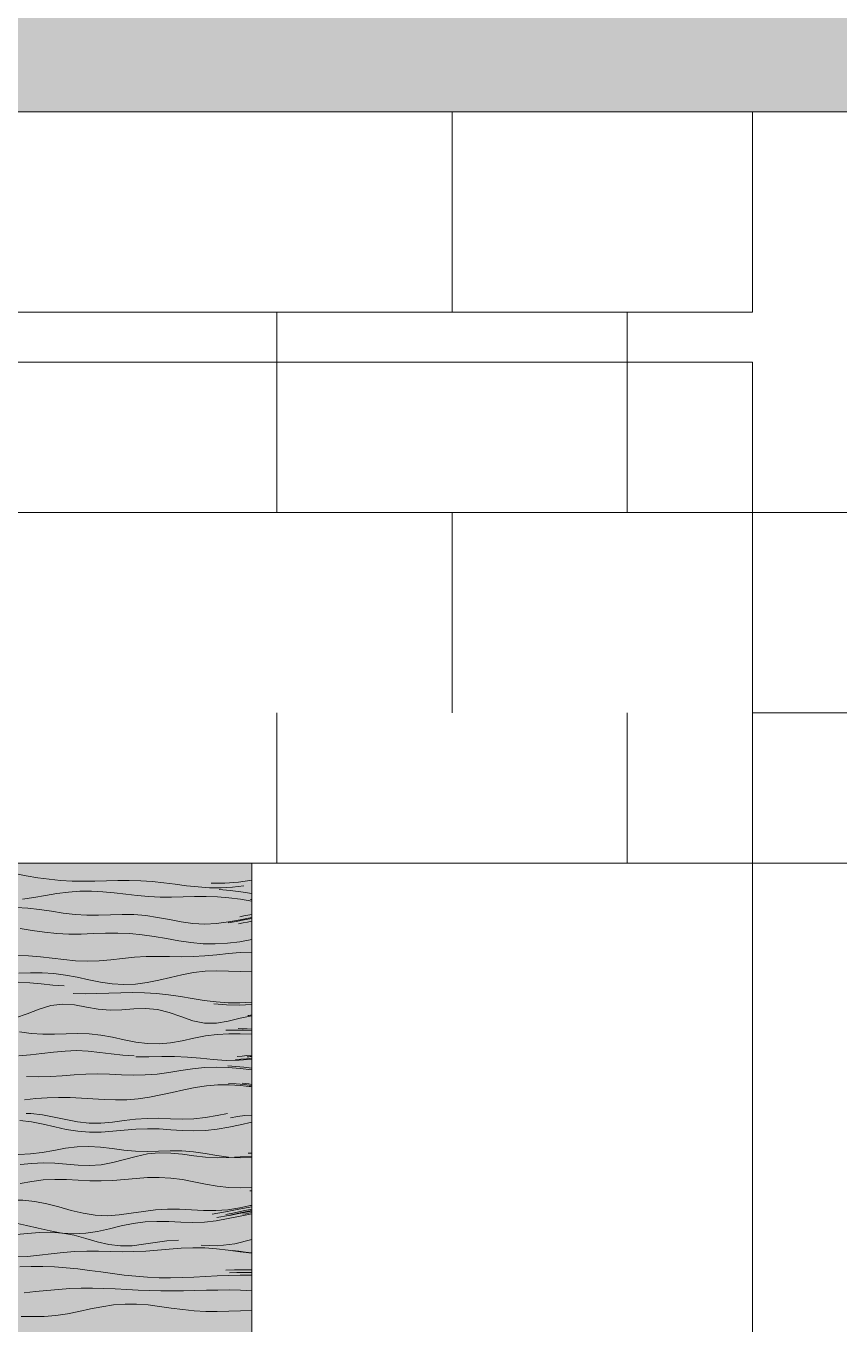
# Model space of a CAD drawing. Header units: metres. Extents: x 0 to 46.1, y -33.1 to 1.9.
# Drawn here: x 18.549 to 20.173, y -26.42 to -23.828 of the extents above; entities that cross this region are included whole.
import ezdxf

# ---------------------------------------------------------------- set-up
doc = ezdxf.new("R2010")
doc.units = ezdxf.units.M
doc.header["$LTSCALE"] = 0.02
doc.layers.add('AB_EXT_BANDES', color=8, linetype='Continuous', lineweight=9)
doc.layers.add('CONTEXT', color=7, linetype='Continuous', lineweight=13, true_color=0x787878)
doc.layers.add('SEEN', color=7, linetype='Continuous', lineweight=20, true_color=0x000000)
doc.layers.add('FILL_(240, 240, 240)', color=7, linetype='Continuous', true_color=0xf0f0f0)
doc.layers.add('FILL_restaurant', color=7, linetype='Continuous', true_color=0xf5ded7)

msp = doc.modelspace()

# ---------------------------------------------------------------- hatches: boundary and pattern name
at = {"layer": 'FILL_(240, 240, 240)'}
msp.add_hatch(color=256, dxfattribs=at).paths.add_polyline_path([(19, -28), (19, -25.5), (9, -25.5), (9, -28), (19, -28)])
at = {"layer": 'FILL_restaurant'}
msp.add_hatch(color=256, dxfattribs=at).paths.add_polyline_path([(22, -24), (22, -17), (8, -17), (8, -24), (22, -24)])

# ---------------------------------------------------------------- linework, layer by layer
at = {"layer": 'AB_EXT_BANDES', "lineweight": 9, "true_color": 0x606060, "transparency": 33554597}
for points in [[(18, -24), (20, -24)], [(19.4, -24.4), (19.4, -24)], [(20, -24.4), (20, -24)], [(20, -24.4), (20, -24)], [(18, -24.4), (20, -24.4)], [(19.05, -24.8), (19.05, -24.4)], [(19.75, -24.8), (19.75, -24.4)], [(18, -24.8), (20, -24.8)], [(19.4, -25.2), (19.4, -24.8)], [(20, -25.2), (20, -24.8)], [(20, -24.8), (22, -24.8)], [(20, -25.2), (20, -24.8)], [(19.05, -25.5), (19.05, -25.2)], [(19.75, -25.5), (19.75, -25.2)], [(20, -25.2), (22, -25.2)]]:
    msp.add_lwpolyline(points, dxfattribs=at)
at = {"layer": 'CONTEXT'}
for points in [[(8, -24), (22, -24), (23.8, -24), (23.8, -25.5), (19, -25.5), (9, -25.5), (8, -25.5), (8, -24)], [(20, -24.5), (20, -28.6061), (17.977, -29), (8, -29), (8, -24.5), (20, -24.5)], [(9, -28), (19, -28), (19, -25.5), (9, -25.5), (9, -28)]]:
    msp.add_lwpolyline(points, close=True, dxfattribs=at)
at = {"layer": 'CONTEXT', "lineweight": 9, "transparency": 33554470}
for points in [[(18.5262, -25.521), (18.5491, -25.5251), (18.572, -25.529), (18.5949, -25.5323), (18.6178, -25.5347), (18.6407, -25.536), (18.6636, -25.5363), (18.6865, -25.5359), (18.7094, -25.5351), (18.7322, -25.5345), (18.7551, -25.5344), (18.778, -25.5351), (18.8009, -25.5367), (18.8238, -25.5392), (18.8467, -25.5421), (18.8696, -25.5451), (18.8925, -25.5475), (18.9154, -25.549), (18.9383, -25.5492), (18.9612, -25.5479), (18.9841, -25.5452)], [(18.5417, -25.5716), (18.5646, -25.5684), (18.5875, -25.5645), (18.6104, -25.5607), (18.6333, -25.5577), (18.6563, -25.556), (18.6792, -25.5558), (18.7021, -25.557), (18.725, -25.5594), (18.7479, -25.5622), (18.7708, -25.5648), (18.7938, -25.5668), (18.8167, -25.5678), (18.8396, -25.5679), (18.8625, -25.5674), (18.8854, -25.5668), (18.9083, -25.5666), (18.9313, -25.5674), (18.9542, -25.5693), (18.9771, -25.5722), (19, -25.5756)], [(18.9188, -25.5401), (18.9459, -25.5399), (18.9729, -25.5377), (19, -25.5337)], [(18.9346, -25.5528), (18.9564, -25.5548), (18.9782, -25.5575), (19, -25.5608)], [(18.9973, -25.5726), (18.9982, -25.5728), (18.9991, -25.5729), (19, -25.573)], [(18.4817, -25.5939), (18.5052, -25.5903), (18.5288, -25.5888), (18.5524, -25.5896), (18.5759, -25.5923), (18.5995, -25.5961), (18.623, -25.5997), (18.6466, -25.6025), (18.6702, -25.6037), (18.6937, -25.6037), (18.7173, -25.6029), (18.7408, -25.6023), (18.7644, -25.6027), (18.788, -25.6047), (18.8115, -25.6083), (18.8351, -25.6128), (18.8586, -25.6172), (18.8822, -25.6205), (18.9058, -25.6217), (18.9293, -25.6206), (18.9529, -25.6174), (18.9764, -25.6131), (19, -25.6086)], [(18.9759, -25.6071), (18.9839, -25.6055), (18.992, -25.6039), (19, -25.6025)], [(18.5369, -25.6305), (18.5613, -25.6345), (18.5856, -25.638), (18.61, -25.6404), (18.6344, -25.6415), (18.6588, -25.6415), (18.6831, -25.6408), (18.7075, -25.64), (18.7319, -25.6398), (18.7563, -25.6408), (18.7806, -25.643), (18.805, -25.6464), (18.8294, -25.6506), (18.8538, -25.655), (18.8781, -25.6586), (18.9025, -25.6609), (18.9269, -25.6614), (18.9513, -25.66), (18.9756, -25.6568), (19, -25.6525)], [(18.9526, -25.6191), (18.9684, -25.6163), (18.9842, -25.6132), (19, -25.6102)], [(18.9735, -25.621), (18.9823, -25.6193), (18.9912, -25.6176), (19, -25.6159)], [(18.5304, -25.6843), (18.5539, -25.685), (18.5774, -25.6869), (18.6008, -25.6897), (18.6243, -25.6927), (18.6478, -25.6949), (18.6713, -25.6957), (18.6948, -25.6949), (18.7182, -25.6928), (18.7417, -25.6901), (18.7652, -25.6878), (18.7887, -25.6865), (18.8122, -25.6863), (18.8356, -25.6867), (18.8591, -25.687), (18.8826, -25.6866), (18.9061, -25.6852), (18.9296, -25.6828), (18.953, -25.6802), (18.9765, -25.6783), (19, -25.6778)], [(18.5345, -25.7199), (18.5578, -25.719), (18.581, -25.719), (18.6043, -25.7204), (18.6276, -25.7234), (18.6509, -25.7277), (18.6741, -25.7327), (18.6974, -25.7374), (18.7207, -25.7409), (18.744, -25.7424), (18.7672, -25.7416), (18.7905, -25.7385), (18.8138, -25.7338), (18.8371, -25.7283), (18.8603, -25.7229), (18.8836, -25.7186), (18.9069, -25.716), (18.9302, -25.715), (18.9534, -25.7154), (18.9767, -25.7164), (19, -25.7173)], [(18.5332, -25.7376), (18.5562, -25.7392), (18.5791, -25.7413), (18.6021, -25.7435), (18.6251, -25.7453)], [(18.6427, -25.7603), (18.6666, -25.7608), (18.6904, -25.7605), (18.7142, -25.7597), (18.738, -25.7589), (18.7618, -25.7585), (18.7856, -25.759), (18.8095, -25.7605), (18.8333, -25.7631), (18.8571, -25.7666), (18.8809, -25.7704), (18.9047, -25.7741), (18.9285, -25.777), (18.9524, -25.7787), (18.9762, -25.779), (19, -25.7779)], [(18.5277, -25.8088), (18.5513, -25.8008), (18.5749, -25.7917), (18.5985, -25.7845), (18.6221, -25.7816), (18.6458, -25.783), (18.6694, -25.7873), (18.693, -25.7916), (18.7166, -25.7937), (18.7402, -25.7931), (18.7638, -25.7911), (18.7875, -25.79), (18.8111, -25.7921), (18.8347, -25.798), (18.8583, -25.8065), (18.8819, -25.8146), (18.9055, -25.8196), (18.9292, -25.8198), (18.9528, -25.8158), (18.9764, -25.8098), (19, -25.8047)], [(18.9239, -25.781), (18.9493, -25.783), (18.9746, -25.7835), (19, -25.7824)], [(18.9918, -25.8044), (18.9945, -25.8039), (18.9973, -25.8034), (19, -25.8029)], [(18.5359, -25.8371), (18.5591, -25.8403), (18.5823, -25.8418), (18.6055, -25.8418), (18.6287, -25.8409), (18.6519, -25.8402), (18.6751, -25.8409), (18.6983, -25.8434), (18.7215, -25.8476), (18.7447, -25.8526), (18.7679, -25.8573), (18.7912, -25.8604), (18.8144, -25.8609), (18.8376, -25.8588), (18.8608, -25.8547), (18.884, -25.8496), (18.9072, -25.845), (18.9304, -25.8419), (18.9536, -25.8406), (18.9768, -25.8408), (19, -25.8418)], [(18.948, -25.8334), (18.9653, -25.8332), (18.9827, -25.8337), (19, -25.8344)], [(18.9723, -25.8304), (18.9815, -25.8307), (18.9908, -25.831), (19, -25.8314)], [(18.5345, -25.8845), (18.5576, -25.8828), (18.5806, -25.8801), (18.6037, -25.8772), (18.6268, -25.8751), (18.6498, -25.8744), (18.6729, -25.8755), (18.6959, -25.8779), (18.719, -25.8808), (18.7421, -25.8832), (18.7651, -25.8845)], [(18.7683, -25.8865), (18.794, -25.8866), (18.8198, -25.886), (18.8455, -25.8859), (18.8713, -25.8872), (18.897, -25.8896), (18.9228, -25.8923), (18.9485, -25.894), (18.9743, -25.8937), (19, -25.8914)], [(18.967, -25.8919), (18.978, -25.8914), (18.989, -25.8905), (19, -25.8893)], [(18.9704, -25.8858), (18.9803, -25.8852), (18.9901, -25.8844), (19, -25.8833)], [(18.9903, -25.887), (18.9936, -25.8867), (18.9968, -25.8864), (19, -25.886)], [(18.5499, -25.926), (18.5736, -25.9269), (18.5973, -25.9263), (18.621, -25.9246), (18.6447, -25.9227), (18.6683, -25.9214), (18.692, -25.921), (18.7157, -25.9216), (18.7394, -25.9227), (18.7631, -25.9233), (18.7868, -25.9229), (18.8105, -25.9211), (18.8342, -25.9179), (18.8579, -25.9141), (18.8816, -25.9105), (18.9052, -25.9079), (18.9289, -25.9071), (18.9526, -25.9079), (18.9763, -25.91), (19, -25.9125)], [(18.9522, -25.9046), (18.9681, -25.9059), (18.9841, -25.9075), (19, -25.9092)], [(18.5458, -25.9723), (18.5685, -25.9701), (18.5912, -25.9685), (18.6139, -25.9678), (18.6366, -25.968), (18.6593, -25.9691), (18.682, -25.9706), (18.7048, -25.9721), (18.7275, -25.9728), (18.7502, -25.9724), (18.7729, -25.9705), (18.7956, -25.9673), (18.8183, -25.9628), (18.841, -25.9577), (18.8637, -25.9525), (18.8864, -25.948), (18.9092, -25.9446), (18.9319, -25.9429), (18.9546, -25.9428), (18.9773, -25.9443), (19, -25.9468)], [(18.9531, -25.94), (18.9688, -25.9408), (18.9844, -25.9422), (19, -25.944)], [(18.9808, -25.9395), (18.9872, -25.9402), (18.9936, -25.9409), (19, -25.9417)], [(18.992, -25.9456), (18.9946, -25.9459), (18.9973, -25.9462), (19, -25.9466)], [(18.5365, -26.0137), (18.5597, -26.0168), (18.5828, -26.0215), (18.606, -26.0268), (18.6292, -26.0318), (18.6524, -26.0354), (18.6755, -26.0371), (18.6987, -26.0369), (18.7219, -26.0353), (18.7451, -26.0331), (18.7682, -26.0312), (18.7914, -26.0304), (18.8146, -26.0308), (18.8378, -26.0322), (18.8609, -26.0338), (18.8841, -26.0346), (18.9073, -26.034), (18.9305, -26.0315), (18.9536, -26.0274), (18.9768, -26.0222), (19, -26.0171)], [(18.549, -26), (18.5586, -26.0002), (18.5818, -26.0026), (18.6051, -26.0069), (18.6283, -26.012), (18.6515, -26.0164), (18.6748, -26.019), (18.698, -26.0192), (18.7212, -26.0172), (18.7445, -26.0141), (18.7677, -26.0113), (18.7909, -26.0096), (18.8141, -26.0095), (18.8374, -26.0103), (18.8606, -26.011), (18.8838, -26.0105), (18.9071, -26.0082), (18.9303, -26.0042), (18.9513, -26)], [(18.957, -26.0085), (18.9713, -26.006), (18.9857, -26.0042), (19, -26.0032)], [(18.4645, -26.0797), (18.4878, -26.0802), (18.5111, -26.0812), (18.5344, -26.0817), (18.5576, -26.0806), (18.5809, -26.0777), (18.6042, -26.0735), (18.6275, -26.0693), (18.6508, -26.0664), (18.6741, -26.0656), (18.6973, -26.067), (18.7206, -26.0698), (18.7439, -26.0728), (18.7672, -26.0749), (18.7905, -26.0756), (18.8137, -26.0751), (18.837, -26.0744), (18.8603, -26.0747), (18.8836, -26.0766), (18.9069, -26.0799), (18.9302, -26.0838), (18.9534, -26.087), (18.9767, -26.0883), (19, -26.0873)], [(18.5369, -26.1015), (18.5601, -26.0994), (18.5832, -26.0985), (18.6064, -26.0993), (18.6295, -26.1012), (18.6527, -26.1033), (18.6758, -26.1039), (18.699, -26.1021), (18.7221, -26.0978), (18.7453, -26.0918), (18.7685, -26.0856), (18.7916, -26.0807), (18.8148, -26.0784), (18.8379, -26.0788), (18.8611, -26.0814), (18.8842, -26.0846), (18.9074, -26.0872), (18.9305, -26.0881), (18.9537, -26.0875), (18.9768, -26.0861), (19, -26.0852)], [(18.9927, -26.0791), (18.9951, -26.079), (18.9976, -26.079), (19, -26.0789)], [(18.537, -26.1394), (18.5602, -26.1354), (18.5833, -26.1326), (18.6065, -26.1315), (18.6296, -26.1319), (18.6528, -26.133), (18.6759, -26.1341), (18.6991, -26.1344), (18.7222, -26.1336), (18.7454, -26.1318), (18.7685, -26.1296), (18.7917, -26.1279), (18.8148, -26.1275), (18.838, -26.1288), (18.8611, -26.1319), (18.8843, -26.1363), (18.9074, -26.1409), (18.9306, -26.1449), (18.9537, -26.1475), (18.9769, -26.1483), (19, -26.1476)], [(18.4459, -26.1783), (18.47, -26.1767), (18.4941, -26.1745), (18.5182, -26.1728), (18.5423, -26.1729), (18.5663, -26.1753), (18.5904, -26.1801), (18.6145, -26.1865), (18.6386, -26.1934), (18.6627, -26.1992), (18.6868, -26.203), (18.7109, -26.204), (18.735, -26.2024), (18.7591, -26.1991), (18.7832, -26.1954), (18.8073, -26.1923), (18.8314, -26.1908), (18.8554, -26.1909), (18.8795, -26.1921), (18.9036, -26.1935), (18.9277, -26.1938), (18.9518, -26.1922), (18.9759, -26.1884), (19, -26.1827)], [(18.9958, -26.1543), (18.9972, -26.1542), (18.9986, -26.1541), (19, -26.154)], [(18.5256, -26.2183), (18.5494, -26.2232), (18.5731, -26.229), (18.5968, -26.2345), (18.6205, -26.2385), (18.6442, -26.2401), (18.6679, -26.2389), (18.6917, -26.2352), (18.7154, -26.2299), (18.7391, -26.2242), (18.7628, -26.2195), (18.7865, -26.2165), (18.8103, -26.2154), (18.834, -26.2158), (18.8577, -26.2169), (18.8814, -26.2174), (18.9051, -26.2166), (18.9288, -26.214), (18.9526, -26.2098), (18.9763, -26.2048), (19, -26.2003)], [(18.9207, -26.2007), (18.9472, -26.1965), (18.9736, -26.1911), (19, -26.186)], [(18.9298, -26.2074), (18.9532, -26.2033), (18.9766, -26.1984), (19, -26.1939)], [(18.9479, -26.2015), (18.9652, -26.198), (18.9826, -26.1944), (19, -26.1911)], [(18.9555, -26.2036), (18.9703, -26.2005), (18.9852, -26.1975), (19, -26.1948)], [(18.9816, -26.2012), (18.9878, -26.2), (18.9939, -26.1989), (19, -26.1978)], [(18.9973, -26.1836), (18.9982, -26.1835), (18.9991, -26.1833), (19, -26.1832)], [(18.5289, -26.2417), (18.5521, -26.2398), (18.5752, -26.2377), (18.5984, -26.2369), (18.6216, -26.2386), (18.6447, -26.2431), (18.6679, -26.2495), (18.691, -26.2563), (18.7142, -26.2616), (18.7373, -26.2642), (18.7605, -26.2638), (18.7837, -26.261), (18.8068, -26.2574), (18.83, -26.2544), (18.8531, -26.2531)], [(18.8983, -26.2629), (18.9322, -26.2638), (18.9661, -26.2602), (19, -26.2518)], [(18.5284, -26.2863), (18.552, -26.2851), (18.5756, -26.2828), (18.5992, -26.28), (18.6227, -26.2775), (18.6463, -26.2757), (18.6699, -26.2748), (18.6935, -26.2749), (18.717, -26.2754), (18.7406, -26.2758), (18.7642, -26.2755), (18.7878, -26.2745), (18.8114, -26.2727), (18.8349, -26.2706), (18.8585, -26.2688), (18.8821, -26.268), (18.9057, -26.2684), (18.9293, -26.2702), (18.9528, -26.2729), (18.9764, -26.276), (19, -26.2787)], [(18.9607, -26.2732), (18.9738, -26.275), (18.9869, -26.2766), (19, -26.278)], [(18.5361, -26.306), (18.5593, -26.3053), (18.5825, -26.3053), (18.6057, -26.3061), (18.6289, -26.3078), (18.6521, -26.3101), (18.6753, -26.3131), (18.6985, -26.3163), (18.7217, -26.3195), (18.7449, -26.3225), (18.7681, -26.3249), (18.7913, -26.3267), (18.8144, -26.3277), (18.8376, -26.3278), (18.8608, -26.3274), (18.884, -26.3264), (18.9072, -26.3252), (18.9304, -26.324), (18.9536, -26.3231), (18.9768, -26.3225), (19, -26.3225)], [(18.9476, -26.3127), (18.9651, -26.3122), (18.9825, -26.3119), (19, -26.3119)], [(18.9549, -26.318), (18.9699, -26.3176), (18.985, -26.3174), (19, -26.3174)], [(18.5451, -26.3579), (18.5679, -26.3555), (18.5906, -26.3531), (18.6134, -26.3511), (18.6361, -26.3496), (18.6588, -26.3488), (18.6816, -26.3487), (18.7043, -26.3492), (18.7271, -26.3502), (18.7498, -26.3513), (18.7726, -26.3525), (18.7953, -26.3535), (18.8181, -26.3541), (18.8408, -26.3542), (18.8635, -26.354), (18.8863, -26.3535), (18.909, -26.3529), (18.9318, -26.3525), (18.9545, -26.3523), (18.9773, -26.3527), (19, -26.3537)], [(18.5392, -26.4049), (18.5622, -26.4055), (18.5852, -26.405), (18.6083, -26.403), (18.6313, -26.3996), (18.6544, -26.3951), (18.6774, -26.3902), (18.7004, -26.3856), (18.7235, -26.3822), (18.7465, -26.3804), (18.7696, -26.3804), (18.7926, -26.3821), (18.8157, -26.385), (18.8387, -26.3883), (18.8617, -26.3915), (18.8848, -26.3938), (18.9078, -26.395), (18.9309, -26.3951), (18.9539, -26.3944), (18.977, -26.3936), (19, -26.3933)]]:
    msp.add_lwpolyline(points, dxfattribs=at)
at = {"layer": 'SEEN'}
for points in [[(22, -24), (22, -17), (8, -17), (8, -24), (22, -24)], [(19, -28), (19, -25.5), (9, -25.5), (9, -28), (19, -28)]]:
    msp.add_lwpolyline(points, close=True, dxfattribs=at)

doc.saveas('drawing.dxf')
